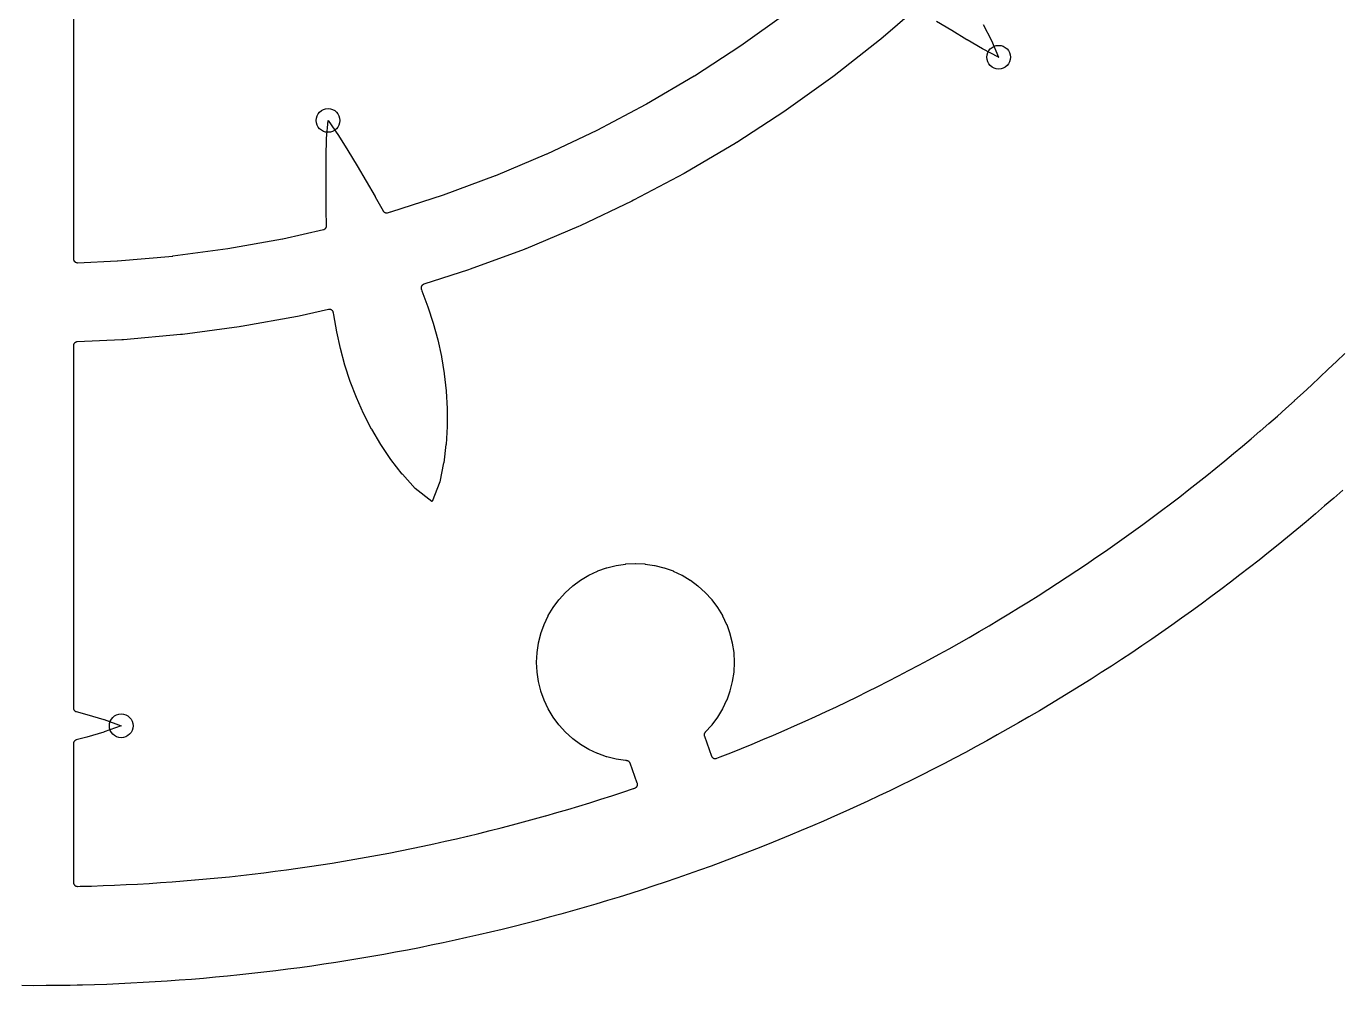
# Model space of a CAD drawing. Header units: millimetres. Extents: x -126 to 126, y -126 to 126.
# Drawn here: x -0.5 to 83.5, y -126 to -64.8 of the extents above; entities that cross this region are included whole.
import ezdxf

# ---------------------------------------------------------------- set-up
doc = ezdxf.new("R2010")
doc.units = ezdxf.units.MM
for name, color, linetype in [('CUT_INNER', 6, 'Continuous'), ('CUT_OUTER', 1, 'Continuous'), ('ENGRAVE', 7, 'Continuous')]:
    doc.layers.add(name, color=color, linetype=linetype)

msp = doc.modelspace()

# ---------------------------------------------------------------- linework, layer by layer
at = {"layer": 'CUT_INNER'}
for points in [[(2.52, -54.1969), (2.52, -79.6435), (2.5213, -79.6687), (2.5251, -79.6936), (2.5314, -79.718), (2.5401, -79.7417), (2.5512, -79.7644), (2.5645, -79.7858), (2.5799, -79.8058), (2.5972, -79.8241), (2.6163, -79.8406), (2.6369, -79.8551), (2.6589, -79.8675), (2.6821, -79.8775), (2.7061, -79.8852), (2.7308, -79.8904), (2.7559, -79.8931), (2.7811, -79.8932), (5.3124, -79.7808), (5.3235, -79.7801), (8.8462, -79.4667), (8.8572, -79.4654), (12.3624, -78.996), (12.3734, -78.9943), (15.8544, -78.3699), (15.8653, -78.3677), (18.4625, -77.7818), (18.4861, -77.7753), (18.5088, -77.7665), (18.5306, -77.7555), (18.5513, -77.7425), (18.5705, -77.7275), (18.5882, -77.7107), (18.6042, -77.6923), (18.6183, -77.6724), (18.6304, -77.6512), (18.6404, -77.6289), (18.6482, -77.6057), (18.6536, -77.582), (18.6567, -77.5578), (18.6575, -77.5334), (18.639, -76.5319), (18.639, -76.5305), (18.631, -75.3987), (18.6323, -74.2625), (18.6416, -73.1241), (18.6417, -73.1228), (18.663, -71.9857), (18.6634, -71.9782), (18.7542, -70.8272), (18.7549, -70.8221), (18.7583, -70.8265), (19.4207, -71.7717), (19.4248, -71.778), (20.0205, -72.7468), (20.0212, -72.7479), (20.6062, -73.7225), (21.184, -74.7004), (21.7527, -75.6813), (21.7534, -75.6826), (22.2656, -76.5896), (22.2792, -76.611), (22.2949, -76.631), (22.3126, -76.6493), (22.3321, -76.6657), (22.3531, -76.68), (22.3754, -76.6922), (22.3989, -76.702), (22.4232, -76.7093), (22.4482, -76.7142), (22.4735, -76.7164), (22.4989, -76.7161), (22.5242, -76.7133), (22.5491, -76.7078), (22.7379, -76.6563), (22.7485, -76.6532), (26.1158, -75.5723), (26.1263, -75.5687), (29.4424, -74.3394), (29.4527, -74.3354), (32.711, -72.9603), (32.7211, -72.9557), (35.9151, -71.4374), (35.925, -71.4325), (39.0486, -69.774), (39.0583, -69.7686), (42.1052, -67.9732), (42.1147, -67.9673), (45.079, -66.0386), (45.0881, -66.0323), (47.9639, -63.9739)], [(56.1249, -63.8137), (54.0026, -65.6378), (54.0005, -65.6395), (53.9162, -65.7088), (53.9141, -65.7105), (51.0379, -67.9686), (51.0357, -67.9703), (50.9485, -68.0357), (50.9462, -68.0373), (47.9727, -70.1657), (47.9704, -70.1672), (47.8804, -70.2287), (47.8781, -70.2303), (44.813, -72.2246), (44.8107, -72.2261), (44.718, -72.2835), (44.7156, -72.2849), (41.5652, -74.1413), (41.5628, -74.1427), (41.4676, -74.1959), (41.4652, -74.1973), (38.2355, -75.9121), (38.233, -75.9134), (38.1356, -75.9623), (38.1331, -75.9636), (34.8305, -77.5334), (34.828, -77.5346), (34.7285, -77.5792), (34.726, -77.5803), (31.357, -79.0021), (31.3544, -79.0032), (31.2531, -79.0433), (31.2505, -79.0443), (27.8217, -80.3153), (27.8191, -80.3162), (27.7161, -80.3519), (27.7134, -80.3527), (24.8591, -81.269), (24.8363, -81.2775), (24.8145, -81.2882), (24.7938, -81.301), (24.7745, -81.3158), (24.7567, -81.3323), (24.7406, -81.3505), (24.7263, -81.3701), (24.714, -81.3911), (24.7038, -81.4132), (24.6958, -81.4361), (24.69, -81.4597), (24.6866, -81.4838), (24.6855, -81.5081), (24.6868, -81.5323), (24.6904, -81.5564), (24.6964, -81.5799), (24.7046, -81.6028), (24.7365, -81.6799), (24.7383, -81.6843), (25.1191, -82.7109), (25.1208, -82.7159), (25.4569, -83.7542), (25.4585, -83.7597), (25.746, -84.8108), (25.7475, -84.8168), (25.983, -85.8816), (25.9843, -85.888), (26.1647, -86.9677), (26.1656, -86.9744), (26.288, -88.0696), (26.2886, -88.0766), (26.3502, -89.1882), (26.3504, -89.1954), (26.3479, -90.3244), (26.3477, -90.3319), (26.2766, -91.4793), (26.2759, -91.4873), (26.1279, -92.6549), (26.1263, -92.6644), (25.8801, -93.8579), (25.8788, -93.863), (25.8771, -93.8679), (25.3871, -95.1277), (25.3848, -95.133), (25.3801, -95.1297), (24.3183, -94.293), (24.3144, -94.2896), (24.3107, -94.2859), (23.4927, -93.3826), (23.4865, -93.3752), (22.7662, -92.4444), (22.7615, -92.4379), (22.1178, -91.4854), (22.1138, -91.4791), (21.5385, -90.5077), (21.5351, -90.5014), (21.0238, -89.5123), (21.0207, -89.506), (20.5702, -88.5003), (20.5676, -88.494), (20.1749, -87.4723), (20.1727, -87.4662), (19.835, -86.4292), (19.8333, -86.4233), (19.5474, -85.3717), (19.546, -85.3662), (19.3084, -84.301), (19.3074, -84.2958), (19.1143, -83.218), (19.1135, -83.2133), (19.0953, -83.0831), (19.0907, -83.0593), (19.0839, -83.0359), (19.0748, -83.0134), (19.0636, -82.9918), (19.0504, -82.9715), (19.0352, -82.9525), (19.0182, -82.9351), (18.9997, -82.9194), (18.9797, -82.9055), (18.9585, -82.8937), (18.9362, -82.884), (18.913, -82.8766), (18.8893, -82.8713), (18.8652, -82.8685), (18.8409, -82.868), (18.8166, -82.8698), (18.7927, -82.874), (16.9157, -83.2974), (16.913, -83.298), (16.8061, -83.3196), (16.8034, -83.3201), (13.2041, -83.9658), (13.2014, -83.9662), (13.0937, -83.9831), (13.0909, -83.9835), (9.4666, -84.4688), (9.4638, -84.4692), (9.3554, -84.4812), (9.3527, -84.4815), (5.7104, -84.8056), (5.7076, -84.8058), (5.5988, -84.8131), (5.596, -84.8132), (2.7589, -84.9392), (2.7352, -84.9414), (2.7117, -84.9458), (2.6889, -84.9525), (2.6667, -84.9613), (2.6455, -84.9722), (2.6254, -84.985), (2.6066, -84.9997), (2.5893, -85.0161), (2.5737, -85.0341), (2.5599, -85.0535), (2.5479, -85.0742), (2.538, -85.0958), (2.5302, -85.1184), (2.5245, -85.1415), (2.5211, -85.1651), (2.52, -85.1889), (2.52, -108.2832), (2.5212, -108.3081), (2.525, -108.3327), (2.5311, -108.3569), (2.5396, -108.3803), (2.5504, -108.4027), (2.5634, -108.424), (2.5785, -108.4439), (2.5954, -108.4621), (2.6141, -108.4786), (2.6343, -108.4932), (2.6559, -108.5056), (2.6786, -108.5159), (2.7023, -108.5238), (3.3734, -108.7128), (3.3747, -108.7131), (4.4661, -109.0329), (4.4732, -109.0352), (5.5593, -109.4256), (5.5645, -109.4277), (5.5593, -109.4299), (4.4732, -109.8202), (4.4661, -109.8225), (3.3747, -110.1423), (3.3734, -110.1427), (2.7023, -110.3316), (2.6786, -110.3395), (2.6559, -110.3498), (2.6343, -110.3623), (2.6141, -110.3768), (2.5954, -110.3933), (2.5785, -110.4116), (2.5634, -110.4314), (2.5504, -110.4527), (2.5396, -110.4751), (2.5311, -110.4986), (2.525, -110.5227), (2.5212, -110.5474), (2.52, -110.5722), (2.52, -119.4175), (2.5212, -119.4423), (2.5249, -119.4669), (2.5311, -119.491), (2.5395, -119.5144), (2.5503, -119.5368), (2.5633, -119.5581), (2.5782, -119.5779), (2.5951, -119.5962), (2.6137, -119.6126), (2.6339, -119.6272), (2.6554, -119.6397), (2.6781, -119.65), (2.7016, -119.658), (2.7258, -119.6636), (2.7505, -119.6667), (2.7754, -119.6674), (2.9368, -119.664), (2.9384, -119.6639), (3.671, -119.6437), (3.6725, -119.6436), (4.4051, -119.6189), (4.4066, -119.6189), (5.1389, -119.5896), (5.1405, -119.5896), (5.8726, -119.5559), (5.8742, -119.5558), (6.6061, -119.5176), (6.6076, -119.5175), (7.3393, -119.4748), (7.3409, -119.4747), (8.0723, -119.4275), (8.0738, -119.4274), (8.8049, -119.3757), (8.8064, -119.3756), (9.5372, -119.3194), (9.5388, -119.3193), (10.2692, -119.2587), (10.2707, -119.2586), (11.0007, -119.1934), (11.0023, -119.1933), (11.7319, -119.1237), (11.7334, -119.1235), (12.4626, -119.0495), (12.4641, -119.0493), (13.1928, -118.9707), (13.1944, -118.9706), (13.9226, -118.8876), (13.9241, -118.8874), (14.6518, -118.7999), (14.6533, -118.7997), (15.3805, -118.7078), (15.382, -118.7076), (16.1086, -118.6111), (16.1101, -118.6109), (16.836, -118.5101), (16.8376, -118.5099), (17.5629, -118.4045), (17.5644, -118.4043), (18.2891, -118.2945), (18.2906, -118.2943), (19.0146, -118.1801), (19.0161, -118.1799), (19.7393, -118.0612), (19.7409, -118.061), (20.4634, -117.9379), (20.4649, -117.9376), (21.1866, -117.8101), (21.1882, -117.8098), (21.9091, -117.6779), (21.9106, -117.6776), (22.6308, -117.5412), (22.6323, -117.5409), (23.3516, -117.4001), (23.3531, -117.3998), (24.0715, -117.2547), (24.073, -117.2543), (24.7905, -117.1047), (24.792, -117.1044), (25.5086, -116.9504), (25.5101, -116.9501), (26.2257, -116.7917), (26.2272, -116.7914), (26.9418, -116.6286), (26.9433, -116.6282), (27.6569, -116.4611), (27.6584, -116.4607), (28.371, -116.2892), (28.3725, -116.2888), (29.084, -116.1129), (29.0855, -116.1126), (29.7959, -115.9323), (29.7974, -115.9319), (30.5067, -115.7473), (30.5082, -115.7469), (31.2163, -115.5579), (31.2178, -115.5575), (31.9248, -115.3642), (31.9263, -115.3638), (32.632, -115.1661), (32.6335, -115.1657), (33.3381, -114.9637), (33.3395, -114.9633), (34.0428, -114.757), (34.0443, -114.7566), (34.7463, -114.546), (34.7478, -114.5455), (35.4485, -114.3306), (35.45, -114.3302), (36.1494, -114.111), (36.1508, -114.1105), (36.8489, -113.887), (36.8503, -113.8865), (37.547, -113.6588), (37.5484, -113.6583), (38.2437, -113.4262), (38.2451, -113.4257), (38.3209, -113.3999), (38.344, -113.3908), (38.3661, -113.3793), (38.3869, -113.3658), (38.4063, -113.3502), (38.424, -113.3328), (38.44, -113.3137), (38.4539, -113.2931), (38.4658, -113.2713), (38.4754, -113.2484), (38.4827, -113.2246), (38.4876, -113.2002), (38.49, -113.1755), (38.49, -113.1506), (38.4875, -113.1259), (38.4825, -113.1015), (38.4752, -113.0778), (38.0151, -111.8137), (38.0057, -111.7912), (37.9941, -111.7697), (37.9804, -111.7495), (37.9648, -111.7307), (37.9475, -111.7135), (37.9286, -111.698), (37.9083, -111.6845), (37.8867, -111.673), (37.8641, -111.6637), (37.8407, -111.6567), (37.8168, -111.6519), (37.7925, -111.6495), (37.7428, -111.6471), (37.7306, -111.6459), (37.1311, -111.557), (37.1191, -111.5546), (36.5313, -111.4073), (36.5196, -111.4038), (35.949, -111.1996), (35.9377, -111.1949), (35.3899, -110.9359), (35.3791, -110.9301), (34.8593, -110.6185), (34.8491, -110.6117), (34.3624, -110.2508), (34.3529, -110.243), (33.9039, -109.836), (33.8952, -109.8274), (33.4883, -109.3784), (33.4805, -109.3689), (33.1195, -108.8822), (33.1127, -108.872), (32.8012, -108.3522), (32.7954, -108.3414), (32.5363, -107.7936), (32.5316, -107.7823), (32.3275, -107.2117), (32.3239, -107.2), (32.1767, -106.6122), (32.1743, -106.6001), (32.0854, -106.0007), (32.0842, -105.9885), (32.0544, -105.3833), (32.0544, -105.371), (32.0842, -104.7658), (32.0854, -104.7536), (32.1743, -104.1541), (32.1767, -104.1421), (32.3239, -103.5543), (32.3275, -103.5426), (32.5316, -102.972), (32.5363, -102.9607), (32.7954, -102.4129), (32.8012, -102.4021), (33.1127, -101.8823), (33.1195, -101.8721), (33.4805, -101.3854), (33.4883, -101.3759), (33.8952, -100.9269), (33.9039, -100.9182), (34.3529, -100.5113), (34.3624, -100.5035), (34.8491, -100.1425), (34.8593, -100.1357), (35.3791, -99.8242), (35.3899, -99.8184), (35.9377, -99.5593), (35.949, -99.5546), (36.5196, -99.3505), (36.5313, -99.3469), (37.1191, -99.1997), (37.1311, -99.1973), (37.7306, -99.1084), (37.7428, -99.1072), (38.348, -99.0774), (38.3603, -99.0774), (38.9655, -99.1072), (38.9777, -99.1084), (39.5771, -99.1973), (39.5892, -99.1997), (40.177, -99.3469), (40.1887, -99.3505), (40.7593, -99.5546), (40.7706, -99.5593), (41.3184, -99.8184), (41.3292, -99.8242), (41.849, -100.1357), (41.8592, -100.1425), (42.3459, -100.5035), (42.3554, -100.5113), (42.8044, -100.9182), (42.813, -100.9269), (43.22, -101.3759), (43.2278, -101.3854), (43.5887, -101.8721), (43.5956, -101.8823), (43.9071, -102.4021), (43.9129, -102.4129), (44.172, -102.9607), (44.1766, -102.972), (44.3808, -103.5426), (44.3844, -103.5543), (44.5316, -104.1421), (44.534, -104.1541), (44.6229, -104.7536), (44.6241, -104.7658), (44.6538, -105.371), (44.6538, -105.3833), (44.6241, -105.9885), (44.6229, -106.0007), (44.534, -106.6001), (44.5316, -106.6122), (44.3844, -107.2), (44.3808, -107.2117), (44.1766, -107.7823), (44.172, -107.7936), (43.9129, -108.3414), (43.9071, -108.3522), (43.5956, -108.872), (43.5887, -108.8822), (43.2278, -109.3689), (43.22, -109.3784), (42.813, -109.8274), (42.8102, -109.8301), (42.7943, -109.8476), (42.7802, -109.8665), (42.7678, -109.8867), (42.7575, -109.9079), (42.7491, -109.93), (42.7429, -109.9528), (42.7389, -109.9761), (42.7371, -109.9997), (42.7376, -110.0233), (42.7402, -110.0468), (42.7451, -110.0699), (42.7521, -110.0924), (43.2112, -111.3537), (43.2208, -111.3767), (43.2327, -111.3985), (43.2467, -111.4191), (43.2627, -111.4381), (43.2805, -111.4555), (43.3, -111.4711), (43.3208, -111.4846), (43.343, -111.496), (43.3661, -111.5051), (43.39, -111.5119), (43.4145, -111.5162), (43.4393, -111.5181), (43.4642, -111.5176), (43.4889, -111.5145), (43.5132, -111.5091), (43.5368, -111.5012), (43.7632, -111.4131), (43.7646, -111.4125), (44.446, -111.1425), (44.4474, -111.1419), (45.1271, -110.8677), (45.1285, -110.8671), (45.8065, -110.5887), (45.8079, -110.5881), (46.4842, -110.3055), (46.4856, -110.3049), (47.1601, -110.0182), (47.1616, -110.0176), (47.8343, -109.7268), (47.8357, -109.7262), (48.5067, -109.4312), (48.5081, -109.4306), (49.1772, -109.1315), (49.1786, -109.1309), (49.8459, -108.8277), (49.8473, -108.8271), (50.5127, -108.5198), (50.5141, -108.5192), (51.1777, -108.2078), (51.179, -108.2072), (51.8406, -107.8918), (51.842, -107.8911), (52.5017, -107.5717), (52.5031, -107.571), (53.1607, -107.2475), (53.1621, -107.2468), (53.8178, -106.9193), (53.8192, -106.9186), (54.4728, -106.5871), (54.4742, -106.5864), (55.1258, -106.2508), (55.1272, -106.2501), (55.7767, -105.9106), (55.7781, -105.9099), (56.4255, -105.5663), (56.4269, -105.5656), (57.0722, -105.2181), (57.0735, -105.2174), (57.7167, -104.866), (57.7181, -104.8652), (58.3591, -104.5098), (58.3604, -104.5091), (58.9992, -104.1498), (59.0006, -104.149), (59.6372, -103.7858), (59.6385, -103.7851), (60.2729, -103.4179), (60.2742, -103.4172), (60.9063, -103.0462), (60.9076, -103.0454), (61.5374, -102.6705), (61.5388, -102.6697), (62.1663, -102.291), (62.1676, -102.2902), (62.7927, -101.9076), (62.794, -101.9068), (63.4168, -101.5204), (63.4181, -101.5196), (64.0386, -101.1294), (64.0399, -101.1286), (64.6579, -100.7345), (64.6592, -100.7337), (65.2748, -100.3359), (65.276, -100.3351), (65.8892, -99.9335), (65.8905, -99.9327), (66.5011, -99.5273), (66.5024, -99.5265), (67.1106, -99.1174), (67.1118, -99.1166), (67.7175, -98.7038), (67.7187, -98.7029), (68.3218, -98.2864), (68.3231, -98.2855), (68.9236, -97.8653), (68.9249, -97.8645), (69.5228, -97.4406), (69.5241, -97.4397), (70.1194, -97.0122), (70.1206, -97.0113), (70.7133, -96.5801), (70.7146, -96.5792), (71.3046, -96.1444), (71.3058, -96.1435), (71.8932, -95.7051), (71.8944, -95.7041), (72.4791, -95.2621), (72.4803, -95.2612), (73.0622, -94.8156), (73.0634, -94.8147), (73.6426, -94.3655), (73.6438, -94.3646), (74.2202, -93.9119), (74.2214, -93.9109), (74.7951, -93.4547), (74.7963, -93.4538), (75.3671, -92.994), (75.3683, -92.9931), (75.9363, -92.5298), (75.9375, -92.5289), (76.5026, -92.0622), (76.5038, -92.0612), (77.066, -91.591), (77.0672, -91.59), (77.6266, -91.1164), (77.6278, -91.1154), (78.1842, -90.6384), (78.1854, -90.6374), (78.7389, -90.157), (78.74, -90.156), (79.2906, -89.6721), (79.2917, -89.6711), (79.8393, -89.1839), (79.8405, -89.1829), (80.385, -88.6924), (80.3862, -88.6913), (80.9277, -88.1975), (80.9289, -88.1964), (81.4674, -87.6992), (81.4685, -87.6982), (82.004, -87.1977), (82.0051, -87.1967), (82.5374, -86.6929), (82.5386, -86.6918), (83.0678, -86.1848), (83.0689, -86.1838), (83.5951, -85.6735)], [(60.5418, -64.7032), (61.0562, -65.7175), (61.0593, -65.7243), (61.5187, -66.7832), (61.5207, -66.7884), (61.5159, -66.7862), (60.4873, -66.2618), (60.4808, -66.2582), (59.5003, -65.6819), (59.4992, -65.6812), (58.5254, -65.0948), (57.5565, -64.502)]]:
    msp.add_lwpolyline(points, dxfattribs=at)
at = {"layer": 'CUT_OUTER'}
msp.add_lwpolyline([(83.465, -94.3907), (82.8842, -94.901), (82.3004, -95.4078), (81.7134, -95.911), (81.1234, -96.4106), (80.5303, -96.9065), (79.9341, -97.3988), (79.335, -97.8875), (78.7329, -98.3724), (78.1278, -98.8537), (77.5198, -99.3312), (76.9088, -99.805), (76.295, -100.275), (75.6783, -100.7412), (75.0587, -101.2037), (74.4363, -101.6623), (73.8111, -102.1172), (73.1832, -102.5681), (72.5525, -103.0152), (71.919, -103.4585), (71.2828, -103.8978), (70.644, -104.3332), (70.0025, -104.7647), (69.3583, -105.1923), (68.7116, -105.6159), (68.0622, -106.0355), (67.4103, -106.4511), (66.7559, -106.8628), (66.099, -107.2704), (65.4395, -107.6739), (64.7776, -108.0734), (64.1133, -108.4688), (63.4465, -108.8602), (62.7773, -109.2474), (62.1058, -109.6306), (61.432, -110.0096), (60.7558, -110.3845), (60.0774, -110.7552), (59.3967, -111.1217), (58.7137, -111.4841), (58.0286, -111.8422), (57.3412, -112.1962), (56.6517, -112.5459), (55.9601, -112.8914), (55.2663, -113.2326), (54.5705, -113.5696), (53.8726, -113.9023), (53.1727, -114.2307), (52.4708, -114.5548), (51.7669, -114.8746), (51.0611, -115.1901), (50.3533, -115.5013), (49.6437, -115.808), (48.9322, -116.1105), (48.2188, -116.4085), (47.5036, -116.7022), (46.7867, -116.9915), (46.0679, -117.2764), (45.3475, -117.5568), (44.6253, -117.8328), (43.9015, -118.1044), (43.176, -118.3716), (42.4488, -118.6343), (41.7201, -118.8925), (40.9898, -119.1463), (40.258, -119.3955), (39.5246, -119.6403), (38.7898, -119.8806), (38.0535, -120.1163), (37.3157, -120.3476), (36.5766, -120.5743), (35.8361, -120.7964), (35.0942, -121.014), (34.351, -121.2271), (33.6065, -121.4356), (32.8608, -121.6395), (32.1138, -121.8388), (31.3656, -122.0336), (30.6162, -122.2237), (29.8657, -122.4093), (29.1141, -122.5903), (28.3613, -122.7666), (27.6075, -122.9383), (26.8526, -123.1054), (26.0968, -123.2678), (25.3399, -123.4256), (24.5821, -123.5788), (23.8234, -123.7273), (23.0638, -123.8711), (22.3033, -124.0103), (21.542, -124.1448), (20.7798, -124.2747), (20.0169, -124.3999), (19.2532, -124.5203), (18.4888, -124.6361), (17.7237, -124.7472), (16.9579, -124.8536), (16.1915, -124.9553), (15.4245, -125.0523), (14.6569, -125.1446), (13.8888, -125.2322), (13.1201, -125.3151), (12.3509, -125.3932), (11.5813, -125.4666), (10.8112, -125.5353), (10.0408, -125.5993), (9.2699, -125.6585), (8.4987, -125.7131), (7.7272, -125.7628), (6.9554, -125.8079), (6.1833, -125.8482), (5.411, -125.8838), (4.6385, -125.9146), (3.8658, -125.9407), (3.093, -125.962), (2.7542, -125.9693), (2.3192, -125.9787), (1.5462, -125.9905), (0.7731, -125.9976), (0, -126), (-0.7731, -125.9976)], dxfattribs=at)
at = {"layer": 'ENGRAVE'}
for centre in [(61.5212, -66.7889), (18.7547, -70.8213), (5.5653, -109.4277)]:
    msp.add_circle(centre, 0.756, dxfattribs=at)

doc.saveas('drawing.dxf')
